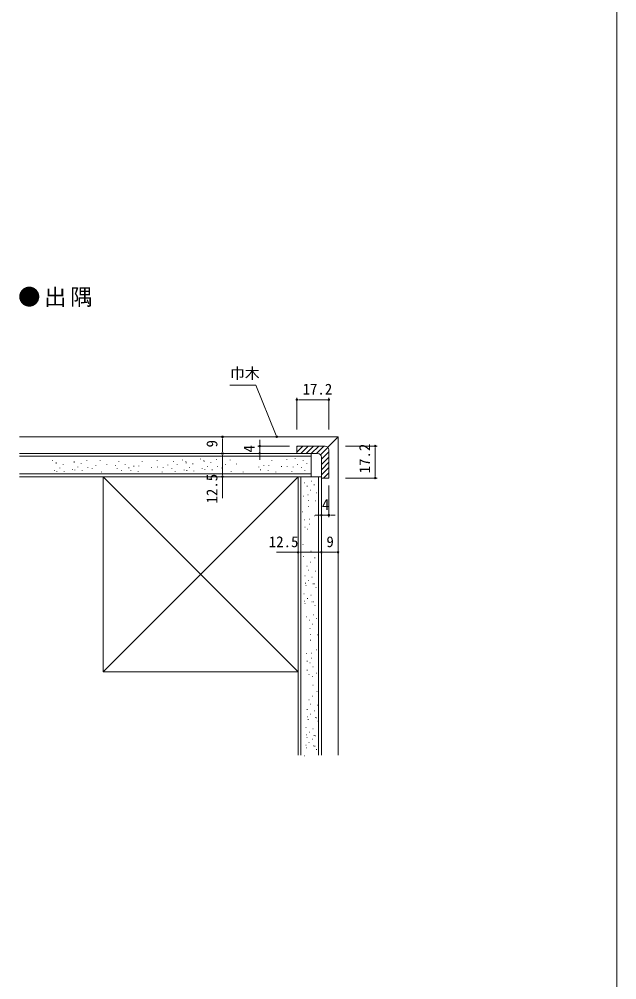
# Model space of a CAD drawing. Units: millimetres, scale not verified. Extents: x -1682 to -296, y -1188 to 1055.
# Drawn here: x -618 to -296, y -671 to -153 of the extents above; entities that cross this region are included whole.
import ezdxf
from ezdxf.enums import TextEntityAlignment as Align

# ---------------------------------------------------------------- set-up
doc = ezdxf.new("R2010")
doc.units = ezdxf.units.MM
doc.header["$LTSCALE"] = 4
doc.layers.add('0-1_USER1', color=4, linetype='Continuous')
for name, color, linetype, lineweight in [('0-2_YKK_ZWAK', 7, 'Continuous', 9), ('0-3_YKK_D', 6, 'Continuous', 9), ('0-4_YKK_11', 7, 'Continuous', 9), ('0-5_YSS_K', 3, 'Continuous', 9)]:
    doc.layers.add(name, color=color, linetype=linetype, lineweight=lineweight)
doc.styles.add('ＭＳ ゴシック', font='')
doc.styles.get('ＭＳ ゴシック').set_extended_font_data('MS Gothic')

msp = doc.modelspace()

# ---------------------------------------------------------------- linework, layer by layer
at = {"layer": '0-2_YKK_ZWAK'}
msp.add_line((-296, 996), (-296, -1188), dxfattribs=at)
at = {"layer": '0-3_YKK_D'}
for p, q in [((-490.303, -350.247), (-504.187, -350.247)), ((-479.671, -376.585), (-490.303, -350.247)), ((-468.2, -374.161), (-468.2, -357.161)), ((-467.35, -358.161), (-466.5, -358.161)), ((-466.5, -358.161), (-452.7, -358.161)), ((-451.85, -358.161), (-452.7, -358.161)), ((-451, -374.161), (-451, -357.161)), ((-479.353, -377.373), (-479.671, -376.585)), ((-508.2, -379.011), (-508.2, -379.861)), ((-508.2, -379.861), (-508.2, -385.461)), ((-488.2, -381.461), (-488.2, -379.761)), ((-488.2, -382.311), (-488.2, -381.461)), ((-508.2, -386.311), (-508.2, -385.461)), ((-508.2, -388.011), (-508.2, -388.861)), ((-472.2, -383.161), (-489.2, -383.161)), ((-488.2, -383.161), (-488.2, -387.161)), ((-442, -383.161), (-425, -383.161)), ((-508.2, -388.861), (-508.2, -397.961)), ((-508.2, -398.811), (-508.2, -397.961)), ((-508.2, -399.661), (-508.2, -411.261)), ((-442, -400.361), (-425, -400.361)), ((-426, -399.511), (-426, -398.661)), ((-451, -404.361), (-451, -421.361)), ((-455, -419.768), (-455, -419.361)), ((-451, -420.361), (-455, -420.361)), ((-455, -421.768), (-455, -441.361)), ((-467.5, -440.361), (-479.1, -440.361)), ((-466.65, -440.361), (-465.8, -440.361)), ((-456.7, -440.361), (-465.8, -440.361)), ((-455.85, -440.361), (-456.7, -440.361)), ((-454.15, -440.361), (-453.3, -440.361)), ((-447.7, -440.361), (-453.3, -440.361)), ((-446.85, -440.361), (-447.7, -440.361))]:
    msp.add_line(p, q, dxfattribs=at)
for points in [[(-488.2, -388.011), (-488.2, -388.861), (-488.2, -390.561)], [(-426, -384.011), (-426, -384.861), (-426, -398.661)], [(-455.85, -420.361), (-456.7, -420.361), (-458.4, -420.361)], [(-450.15, -420.361), (-449.3, -420.361), (-447.6, -420.361)]]:
    msp.add_lwpolyline(points, dxfattribs=at)
for centre, start, end in [((-468.2, -358.161), 0, 180), ((-468.2, -358.161), 180, 0), ((-451, -358.161), 0, 180), ((-451, -358.161), 180, 0), ((-508.2, -378.161), 90, 270), ((-508.2, -378.161), 270, 90), ((-488.2, -383.161), 90, 270), ((-488.2, -383.161), 270, 90), ((-479.034, -378.161), 111.98323, 291.98323), ((-479.034, -378.161), 291.98323, 111.98323), ((-426, -383.161), 90, 270), ((-426, -383.161), 270, 90), ((-508.2, -387.161), 90, 270), ((-508.2, -387.161), 90, 270), ((-508.2, -387.161), 270, 90), ((-508.2, -387.161), 270, 90), ((-488.2, -387.161), 90, 270), ((-488.2, -387.161), 270, 90), ((-508.2, -399.661), 90, 270), ((-508.2, -399.661), 270, 90), ((-426, -400.361), 90, 270), ((-426, -400.361), 270, 90), ((-455, -420.361), 0, 180), ((-455, -420.361), 180, 0), ((-451, -420.361), 0, 180), ((-451, -420.361), 180, 0), ((-467.5, -440.361), 0, 180), ((-467.5, -440.361), 180, 0), ((-455, -440.361), 0, 180), ((-455, -440.361), 0, 180), ((-455, -440.361), 180, 0), ((-455, -440.361), 180, 0), ((-446, -440.361), 0, 180), ((-446, -440.361), 180, 0)]:
    msp.add_arc(centre, 0.425, start, end, dxfattribs=at)
at = {"layer": '0-4_YKK_11'}
for p, q in [((-464.913, -383.161), (-468.2, -386.448)), ((-467.741, -383.161), (-468.2, -383.62)), ((-468.2, -383.161), (-468.2, -387.161)), ((-453, -383.161), (-468.2, -383.161)), ((-468.2, -387.161), (-457, -387.161)), ((-462.084, -383.161), (-466.084, -387.161)), ((-459.256, -383.161), (-463.256, -387.161)), ((-456.427, -383.161), (-460.427, -387.161)), ((-453.599, -383.161), (-457.599, -387.161)), ((-451.476, -383.866), (-455.476, -387.866)), ((-451, -386.219), (-455, -390.219)), ((-451, -400.361), (-451, -385.161)), ((-451, -389.047), (-455, -393.047)), ((-451, -391.876), (-455, -395.876)), ((-451, -394.704), (-455, -398.704)), ((-451, -397.533), (-453.828, -400.361))]:
    msp.add_line(p, q, dxfattribs=at)
msp.add_lwpolyline([(-455, -389.161), (-455, -400.361), (-451, -400.361)], dxfattribs=at)
for centre in [(-457, -389.161), (-453, -385.161)]:
    msp.add_arc(centre, 2, 0, 89.99998, dxfattribs=at)
at = {"layer": '0-5_YSS_K'}
for p, q in [((-446, -378.161), (-617.5, -378.161)), ((-446, -378.161), (-451.586, -383.747)), ((-446, -378.161), (-446, -549.661)), ((-617.5, -387.161), (-460.5, -387.161)), ((-460.5, -399.661), (-460.5, -387.161)), ((-497.893, -388.661), (-617.5, -388.661)), ((-599.648, -391.115), (-599.648, -390.915)), ((-597.76, -392.021), (-597.76, -391.821)), ((-597.663, -392.646), (-597.663, -392.446)), ((-594.034, -393.202), (-594.034, -393.002)), ((-588.066, -391.43), (-588.066, -391.23)), ((-587.969, -392.055), (-587.969, -391.855)), ((-584.341, -392.611), (-584.341, -392.411)), ((-581.251, -390.884), (-581.251, -390.684)), ((-573.982, -391.157), (-573.982, -390.957)), ((-570.447, -393.276), (-570.447, -393.076)), ((-564.078, -391.52), (-564.078, -391.32)), ((-560.578, -393.276), (-560.578, -393.076)), ((-551.449, -391.43), (-551.449, -391.23)), ((-543.362, -390.884), (-543.362, -390.684)), ((-537.589, -393.388), (-537.589, -393.188)), ((-534.639, -391.52), (-534.639, -391.32)), ((-532.654, -393.052), (-532.654, -392.852)), ((-529.823, -390.725), (-529.823, -390.525)), ((-527.935, -391.631), (-527.935, -391.431)), ((-527.838, -392.257), (-527.838, -392.057)), ((-524.209, -392.812), (-524.209, -392.612)), ((-520.129, -390.134), (-520.129, -389.934)), ((-518.241, -391.04), (-518.241, -390.84)), ((-518.145, -391.666), (-518.145, -391.466)), ((-514.516, -392.221), (-514.516, -392.021)), ((-511.427, -390.495), (-511.427, -390.295)), ((-506.565, -393.223), (-506.565, -393.023)), ((-460.5, -388.661), (-504.369, -388.661)), ((-504.158, -390.767), (-504.158, -390.567)), ((-500.622, -392.887), (-500.622, -392.687)), ((-481.624, -391.04), (-481.624, -390.84)), ((-473.537, -390.495), (-473.537, -390.295)), ((-469.085, -390.04), (-469.085, -389.84)), ((-467.764, -392.999), (-467.764, -392.799)), ((-464.814, -391.131), (-464.814, -390.931)), ((-462.83, -392.662), (-462.83, -392.462)), ((-460.5, -390.661), (-460.5, -399.661)), ((-617.5, -398.161), (-497.893, -398.161)), ((-598.672, -396.459), (-598.672, -396.259)), ((-597.298, -396.783), (-597.298, -396.583)), ((-595.84, -395.101), (-595.84, -394.901)), ((-593.373, -397.007), (-593.373, -396.807)), ((-588.979, -395.868), (-588.979, -395.668)), ((-587.604, -396.192), (-587.604, -395.992)), ((-586.146, -394.51), (-586.146, -394.31)), ((-583.679, -396.416), (-583.679, -396.216)), ((-580.651, -394.734), (-580.651, -394.534)), ((-578.409, -395.407), (-578.409, -395.207)), ((-576.39, -393.612), (-576.39, -393.413)), ((-573.362, -397.201), (-573.362, -397.001)), ((-565.849, -393.612), (-565.849, -393.413)), ((-564.839, -395.407), (-564.839, -395.207)), ((-562.484, -396.416), (-562.484, -396.216)), ((-558.56, -394.958), (-558.56, -394.758)), ((-557.55, -396.416), (-557.55, -396.216)), ((-555.868, -394.061), (-555.868, -393.861)), ((-553.513, -396.865), (-553.513, -396.665)), ((-553.177, -393.949), (-553.177, -393.749)), ((-546.336, -394.622), (-546.336, -394.422)), ((-543.196, -394.51), (-543.196, -394.31)), ((-540.729, -397.201), (-540.729, -397.001)), ((-540.056, -394.846), (-540.056, -394.646)), ((-535.458, -395.295), (-535.458, -395.095)), ((-533.664, -396.865), (-533.664, -396.665)), ((-528.847, -396.07), (-528.847, -395.87)), ((-527.473, -396.393), (-527.473, -396.193)), ((-526.015, -394.711), (-526.015, -394.511)), ((-523.548, -396.618), (-523.548, -396.418)), ((-519.154, -395.478), (-519.154, -395.278)), ((-517.779, -395.802), (-517.779, -395.602)), ((-516.322, -394.12), (-516.322, -393.92)), ((-513.854, -396.027), (-513.854, -395.827)), ((-510.827, -394.344), (-510.827, -394.144)), ((-508.584, -395.017), (-508.584, -394.817)), ((-504.369, -398.161), (-460.5, -398.161)), ((-503.537, -396.812), (-503.537, -396.612)), ((-497.033, -397.148), (-497.033, -396.948)), ((-488.734, -394.569), (-488.734, -394.369)), ((-487.725, -396.027), (-487.725, -395.827)), ((-486.043, -393.672), (-486.043, -393.472)), ((-483.688, -396.475), (-483.688, -396.275)), ((-483.352, -393.559), (-483.352, -393.359)), ((-479.427, -397.26), (-479.427, -397.06)), ((-476.511, -394.232), (-476.511, -394.032)), ((-473.371, -394.12), (-473.371, -393.92)), ((-470.904, -396.812), (-470.904, -396.612)), ((-470.231, -394.457), (-470.231, -394.257)), ((-465.633, -394.905), (-465.633, -394.705)), ((-463.839, -396.475), (-463.839, -396.275)), ((-572.5, -399.661), (-617.5, -399.661)), ((-572.5, -399.661), (-572.5, -504.661)), ((-572.5, -399.661), (-467.5, -504.661)), ((-572.5, -504.661), (-467.5, -399.661)), ((-467.5, -399.661), (-572.5, -399.661)), ((-460.5, -399.661), (-520.498, -399.661)), ((-467.5, -399.661), (-467.5, -459.659)), ((-467.5, -504.661), (-467.5, -399.661)), ((-466, -440.378), (-466, -399.661)), ((-464.314, -403), (-464.114, -403)), ((-460.501, -401.991), (-460.301, -401.991)), ((-456.5, -399.661), (-456.5, -438.536)), ((-455, -549.661), (-455, -399.661)), ((-462.744, -404.794), (-462.544, -404.794)), ((-460.838, -406.925), (-460.638, -406.925)), ((-458.97, -403.975), (-458.77, -403.975)), ((-457.879, -408.246), (-457.679, -408.246)), ((-464.65, -410.065), (-464.45, -410.065)), ((-462.295, -409.392), (-462.095, -409.392)), ((-461.959, -412.532), (-461.759, -412.532)), ((-458.334, -412.698), (-458.134, -412.698)), ((-465.099, -418.588), (-464.899, -418.588)), ((-462.071, -415.672), (-461.871, -415.672)), ((-464.314, -422.849), (-464.114, -422.849)), ((-461.398, -422.513), (-461.198, -422.513)), ((-458.879, -420.785), (-458.679, -420.785)), ((-463.865, -426.886), (-463.665, -426.886)), ((-462.408, -427.896), (-462.207, -427.896)), ((-461.51, -425.204), (-461.31, -425.204)), ((-466, -549.661), (-466, -437.253)), ((-464.987, -436.194), (-464.787, -436.194)), ((-456.5, -437.253), (-456.5, -549.661)), ((-464.65, -442.699), (-464.45, -442.699)), ((-460.725, -439.783), (-460.525, -439.783)), ((-458.606, -443.319), (-458.406, -443.319)), ((-462.856, -447.745), (-462.656, -447.745)), ((-462.183, -449.988), (-461.983, -449.988)), ((-461.062, -445.726), (-460.862, -445.726)), ((-463.865, -453.016), (-463.665, -453.016)), ((-460.06, -453.677), (-459.86, -453.677)), ((-458.334, -450.588), (-458.134, -450.588)), ((-463.641, -456.941), (-463.441, -456.941)), ((-463.317, -458.315), (-463.117, -458.315)), ((-461.959, -455.483), (-461.759, -455.483)), ((-459.504, -457.306), (-459.304, -457.306)), ((-458.879, -457.402), (-458.679, -457.402)), ((-457.973, -459.29), (-457.773, -459.29)), ((-464.457, -462.709), (-464.257, -462.709)), ((-462.55, -465.176), (-462.35, -465.176)), ((-460.651, -463.371), (-460.451, -463.371)), ((-464.232, -466.634), (-464.032, -466.634)), ((-463.908, -468.009), (-463.708, -468.009)), ((-460.096, -466.999), (-459.896, -466.999)), ((-459.47, -467.096), (-459.27, -467.096)), ((-458.564, -468.984), (-458.364, -468.984)), ((-463.188, -475.085), (-462.988, -475.085)), ((-459.375, -474.075), (-459.175, -474.075)), ((-461.618, -476.879), (-461.418, -476.879)), ((-459.711, -479.009), (-459.511, -479.009)), ((-457.843, -476.06), (-457.644, -476.06)), ((-456.753, -480.33), (-456.553, -480.33)), ((-461.169, -481.477), (-460.969, -481.477)), ((-460.833, -484.617), (-460.633, -484.617)), ((-457.207, -484.783), (-457.007, -484.783)), ((-460.945, -487.757), (-460.745, -487.757)), ((-463.188, -494.934), (-462.988, -494.934)), ((-460.272, -494.597), (-460.072, -494.597)), ((-457.753, -492.869), (-457.553, -492.869)), ((-462.739, -498.971), (-462.539, -498.971)), ((-461.281, -499.98), (-461.081, -499.98)), ((-460.384, -497.289), (-460.184, -497.289)), ((-572.5, -504.661), (-467.5, -504.661)), ((-467.5, -549.661), (-467.5, -504.661)), ((-462.739, -503.905), (-462.539, -503.905)), ((-461.73, -506.26), (-461.53, -506.26)), ((-459.599, -501.999), (-459.399, -501.999)), ((-457.843, -505.499), (-457.644, -505.499)), ((-459.936, -507.27), (-459.735, -507.27)), ((-459.599, -511.867), (-459.399, -511.867)), ((-457.48, -515.403), (-457.28, -515.403)), ((-461.73, -519.829), (-461.53, -519.829)), ((-461.057, -522.072), (-460.857, -522.072)), ((-459.936, -517.811), (-459.735, -517.811)), ((-462.739, -525.1), (-462.539, -525.1)), ((-460.833, -527.567), (-460.633, -527.567)), ((-458.934, -525.762), (-458.734, -525.762)), ((-457.207, -522.672), (-457.007, -522.672)), ((-462.515, -529.025), (-462.315, -529.025)), ((-462.191, -530.4), (-461.991, -530.4)), ((-458.378, -529.39), (-458.178, -529.39)), ((-457.753, -529.487), (-457.553, -529.487)), ((-456.847, -531.375), (-456.647, -531.375)), ((-463.33, -534.794), (-463.13, -534.794)), ((-461.424, -537.261), (-461.224, -537.261)), ((-459.525, -535.455), (-459.325, -535.455)), ((-463.106, -538.719), (-462.906, -538.719)), ((-462.782, -540.093), (-462.582, -540.093)), ((-461.697, -542.814), (-461.497, -542.814)), ((-459.798, -541.008), (-459.598, -541.008)), ((-458.969, -539.084), (-458.769, -539.084)), ((-458.344, -539.181), (-458.144, -539.181)), ((-463.379, -544.272), (-463.179, -544.272)), ((-463.056, -545.646), (-462.855, -545.646)), ((-459.243, -544.637), (-459.043, -544.637)), ((-458.617, -544.734), (-458.417, -544.734)), ((-457.711, -546.621), (-457.511, -546.621)), ((-464.195, -550.04), (-463.995, -550.04))]:
    msp.add_line(p, q, dxfattribs=at)
msp.add_lwpolyline([(-467.5, -399.661), (-455, -399.661), (-467.5, -399.661)], dxfattribs=at)

# ---------------------------------------------------------------- texts
at = {"layer": '0-1_USER1', "color": 7, "insert": (-618.212, -308.174), "char_height": 8.798, "attachment_point": 7, "style": 'ＭＳ ゴシック'}
msp.add_mtext('\\T1.17;●出隅', dxfattribs=at)
at = {"layer": '0-3_YKK_D', "color": 4, "style": 'ＭＳ ゴシック'}
for s, p in [('巾木', (-504.187, -348.638)), ('17.2', (-465.105, -357.161)), ('4', (-454.73, -419.361)), ('12.5', (-483.293, -439.361)), ('9', (-452.282, -439.361))]:
    msp.add_text(s, height=5.865, dxfattribs=at).set_placement(p, align=Align.BOTTOM_LEFT)
for s, p in [('9', (-509.2, -383.861)), ('4', (-489.2, -386.56)), ('17.2', (-427, -397.833)), ('12.5', (-509.2, -414.052))]:
    msp.add_text(s, height=5.865, rotation=90, dxfattribs=at).set_placement(p, align=Align.BOTTOM_LEFT)

doc.saveas('drawing.dxf')
